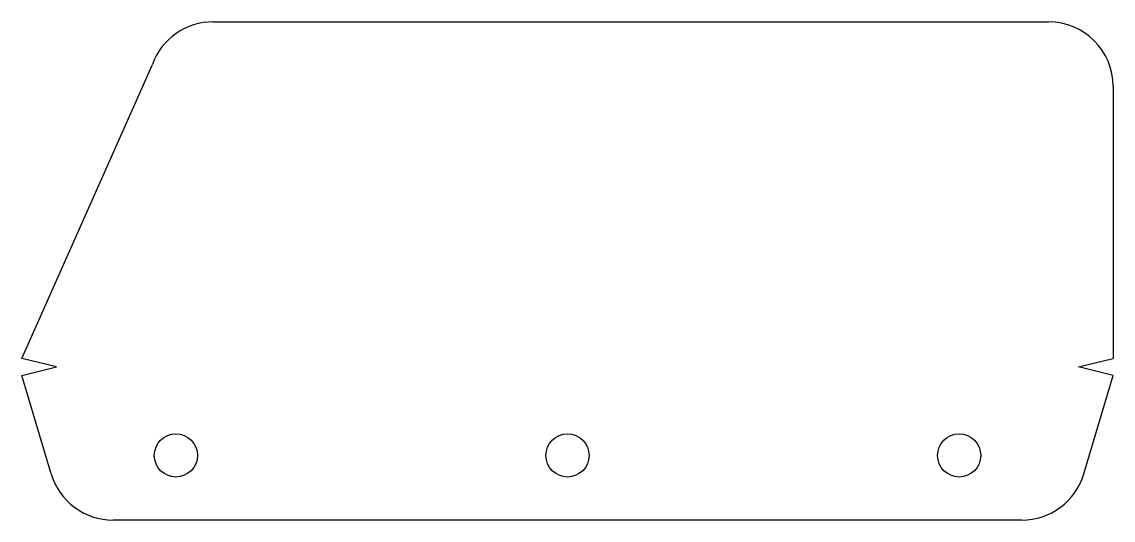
# Model space of a CAD drawing. Extents: x 5 to 258, y 2 to 118.
import ezdxf

# ---------------------------------------------------------------- set-up
doc = ezdxf.new("R2010")
doc.units = 0
doc.header["$MEASUREMENT"] = 0
doc.layers.get('0').update_dxf_attribs({"linetype": 'CONTINUOUS'})

msp = doc.modelspace()

# ---------------------------------------------------------------- linework, layer by layer
for p, q in [((49, 117.79), (242.54, 117.79)), ((4.65, 39.79), (34.91, 107.92)), ((257.54, 102.79), (257.54, 39.79)), ((12.65, 37.79), (4.65, 39.79)), ((249.54, 37.79), (257.54, 39.79)), ((4.65, 35.79), (12.65, 37.79)), ((11.45, 13.05), (4.65, 35.79)), ((257.54, 35.79), (249.54, 37.79)), ((250.74, 13.05), (257.54, 35.79)), ((236.35, 2.29), (25.84, 2.29))]:
    msp.add_line(p, q)
for centre in [(40.35, 17.29), (131.1, 17.29), (221.85, 17.29)]:
    msp.add_circle(centre, 5)
for centre, start, end in [((49, 102.79), 90, 160), ((242.54, 102.79), 0, 90), ((25.84, 17.29), 196.4198, 270), ((236.35, 17.29), 270, 343.5802)]:
    msp.add_arc(centre, 15, start, end)

doc.saveas('drawing.dxf')
